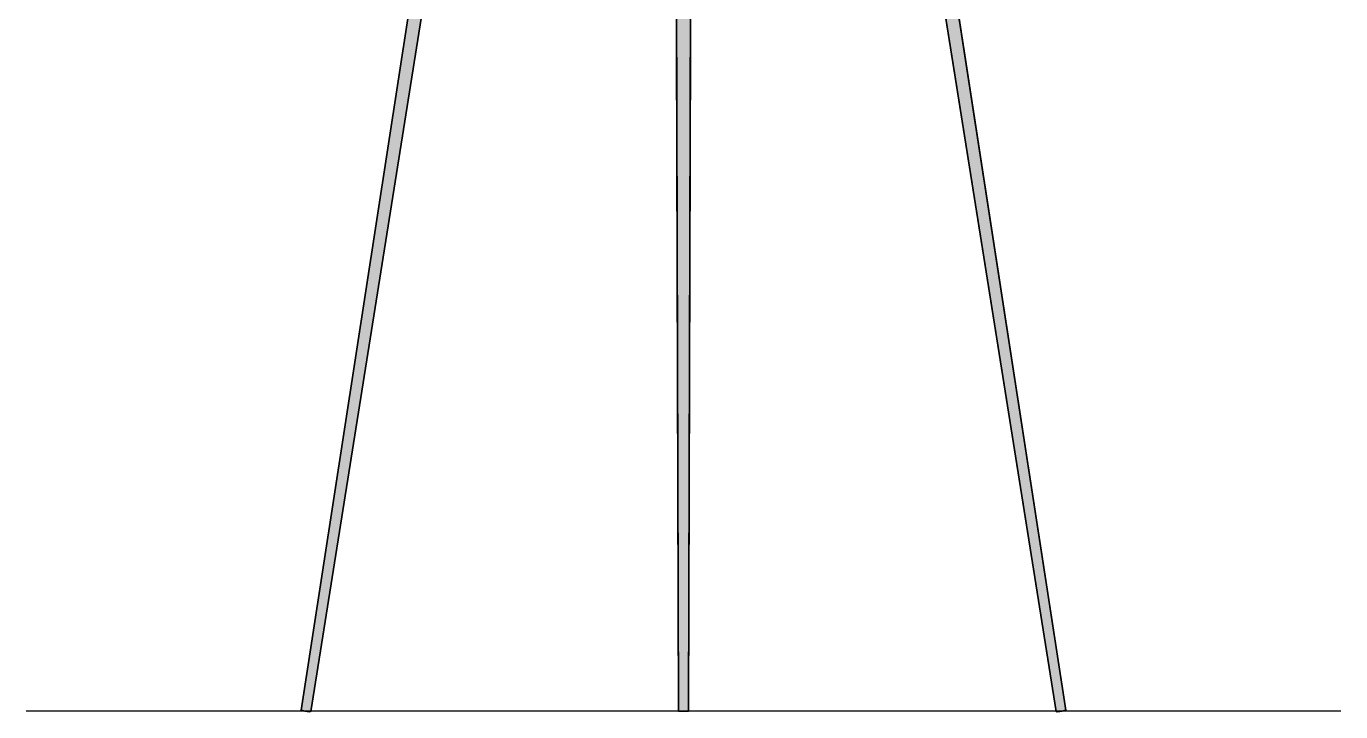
# Model space of a CAD drawing. Header units: millimetres. Extents: x 67 to 2239, y 62 to 2670.
# Drawn here: x 67 to 998, y 881 to 1366 of the extents above; entities that cross this region are included whole.
import ezdxf

# ---------------------------------------------------------------- set-up
doc = ezdxf.new("R2010")
doc.units = ezdxf.units.MM
doc.layers.add('Blocks', color=7, linetype='Continuous')
doc.layers.add('Blocks$Fill', color=7, linetype='Continuous', true_color=0xffffff)
for name, color, linetype, lineweight, true_color in [('Blocks$Inner', 7, 'Continuous', 25, 0x007f00), ('Blocks$Outline', 7, 'Continuous', 35, 0xff3f3f), ('Groud', 7, 'Continuous', 25, 0x243775)]:
    doc.layers.add(name, color=color, linetype=linetype, lineweight=lineweight, true_color=true_color)

# ---------------------------------------------------------------- blocks, each defined once
blk = doc.blocks.new('Rosy Angelis Floor Lamp Front')
at = {"layer": 'Blocks$Fill'}
blk.add_hatch(color=256, dxfattribs=at).paths.add_polyline_path([(601.24, 1781.1), (329.96, 1781.1), (235.6, 1336.88), (400.98, 1336.88), (194.73, 0.66), (194.83, 0.57), (195.16, 0.44), (195.7, 0.3), (196.4, 0.15), (197.22, -0.01), (198.1, -0.16), (198.99, -0.28), (199.82, -0.38), (200.53, -0.44), (201.08, -0.46), (201.44, -0.44), (201.56, -0.39), (414.57, 1336.88), (458.15, 1336.88), (462.14, 0), (469.07, 0), (473.05, 1336.88), (516.63, 1336.88), (729.64, -0.39), (729.77, -0.44), (730.12, -0.46), (730.67, -0.44), (731.39, -0.38), (732.21, -0.28), (733.1, -0.16), (733.98, -0.01), (734.8, 0.15), (735.51, 0.3), (736.04, 0.44), (736.37, 0.57), (736.48, 0.66), (530.23, 1336.88), (695.6, 1336.88)], flags=0)
at = {"layer": 'Blocks$Inner'}
for p, q in [((194.73, 0.66, 8.33), (400.98, 1336.88, 8.33)), ((414.57, 1336.88, 8.33), (201.56, -0.39, 8.33)), ((458.15, 1336.88, 8.33), (462.14, 0, 8.33)), ((469.07, 0, 8.33), (473.05, 1336.88, 8.33)), ((516.63, 1336.88, 8.33), (729.64, -0.39, 8.33)), ((736.48, 0.66, 8.33), (530.23, 1336.88, 8.33)), ((462.14, 0, 8.33), (469.07, 0, 8.33))]:
    blk.add_line(p, q, dxfattribs=at)
for points in [[(201.56, -0.39), (201.44, -0.44), (201.08, -0.46), (200.53, -0.44), (199.82, -0.38), (198.99, -0.28), (198.1, -0.16), (197.22, -0.01), (196.4, 0.15), (195.7, 0.3), (195.16, 0.44), (194.83, 0.57), (194.73, 0.66)], [(729.64, -0.39), (729.77, -0.44), (730.12, -0.46), (730.67, -0.44), (731.39, -0.38), (732.21, -0.28), (733.1, -0.16), (733.98, -0.01), (734.8, 0.15), (735.51, 0.3), (736.04, 0.44), (736.37, 0.57), (736.48, 0.66)]]:
    blk.add_lwpolyline(points, dxfattribs=at)
at = {"layer": 'Blocks$Outline'}
for points in [[(400.98, 1336.88), (194.73, 0.66), (194.83, 0.57), (195.16, 0.44), (195.7, 0.3), (196.4, 0.15), (197.22, -0.01), (198.1, -0.16), (198.99, -0.28), (199.82, -0.38), (200.53, -0.44), (201.08, -0.46), (201.44, -0.44), (201.56, -0.39), (414.57, 1336.88)], [(458.15, 1336.88), (462.14, 0), (469.07, 0), (473.05, 1336.88)], [(516.63, 1336.88), (729.64, -0.39), (729.77, -0.44), (730.12, -0.46), (730.67, -0.44), (731.39, -0.38), (732.21, -0.28), (733.1, -0.16), (733.98, -0.01), (734.8, 0.15), (735.51, 0.3), (736.04, 0.44), (736.37, 0.57), (736.48, 0.66), (530.23, 1336.88)]]:
    blk.add_lwpolyline(points, dxfattribs=at)

msp = doc.modelspace()

# ---------------------------------------------------------------- linework, layer by layer
at = {"layer": 'Groud'}
msp.add_lwpolyline([(997.85, 881), (66.65, 881)], dxfattribs=at)

# ---------------------------------------------------------------- block references
at = {"layer": 'Blocks'}
msp.add_blockref('Rosy Angelis Floor Lamp Front', (66.65, 881), dxfattribs=at)

doc.saveas('drawing.dxf')
